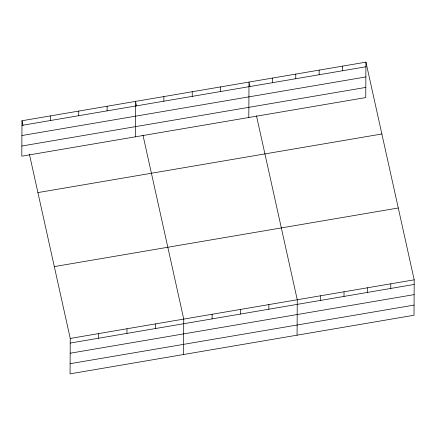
<?xml version="1.0" encoding="UTF-8"?>
<svg xmlns="http://www.w3.org/2000/svg" width="436" height="436" viewBox="0 0 436 436"><rect width="100%" height="100%" fill="white"/><g stroke="black" fill="none" stroke-linecap="round" stroke-linejoin="round"><path stroke-width="0.65" d="M21.985 120.75L21.8 156.17L365.76 97.566L365.946 62.146L21.985 120.75L22.988 125.279M50.336 120.538L50.363 115.911M29.446 154.399L70.24 338.434L70.054 373.854L414.015 315.25L414.2 279.83L365.946 62.146M78.714 115.704L78.742 111.076M98.591 338.227L98.612 333.6M107.093 110.869L107.114 106.242M126.969 333.393L126.99 328.766M135.307 136.828L135.492 101.408L136.495 105.937M155.347 328.559L155.369 323.932M163.843 101.201L163.871 96.574M183.561 354.517L183.747 319.098L142.954 135.062M192.222 96.361L192.249 91.74M212.098 318.885L212.125 314.263M220.6 91.527L220.621 86.906M240.476 314.051L240.498 309.429M248.814 117.491L249 82.072L250.002 86.601M268.854 309.217L268.876 304.595M272.364 82.709L272.391 78.082M295.755 78.725L295.777 74.098M297.069 335.175L297.254 299.755L256.461 115.725M319.147 74.741L319.168 70.114M320.618 300.399L320.64 295.772M342.533 70.752L342.56 66.13M344.009 296.415L344.031 291.788M367.395 292.431L367.423 287.804M390.787 288.441L390.809 283.82M21.963 125.372L365.924 66.768M21.909 135.536L365.869 76.932M21.855 146.006L365.815 87.402M37.91 192.587L381.871 133.983M54.315 266.598L398.275 207.994M70.24 338.434L414.2 279.83M70.212 343.061L414.178 284.457M70.163 353.225L414.124 294.622M70.103 363.695L414.069 305.091"/></g></svg>
